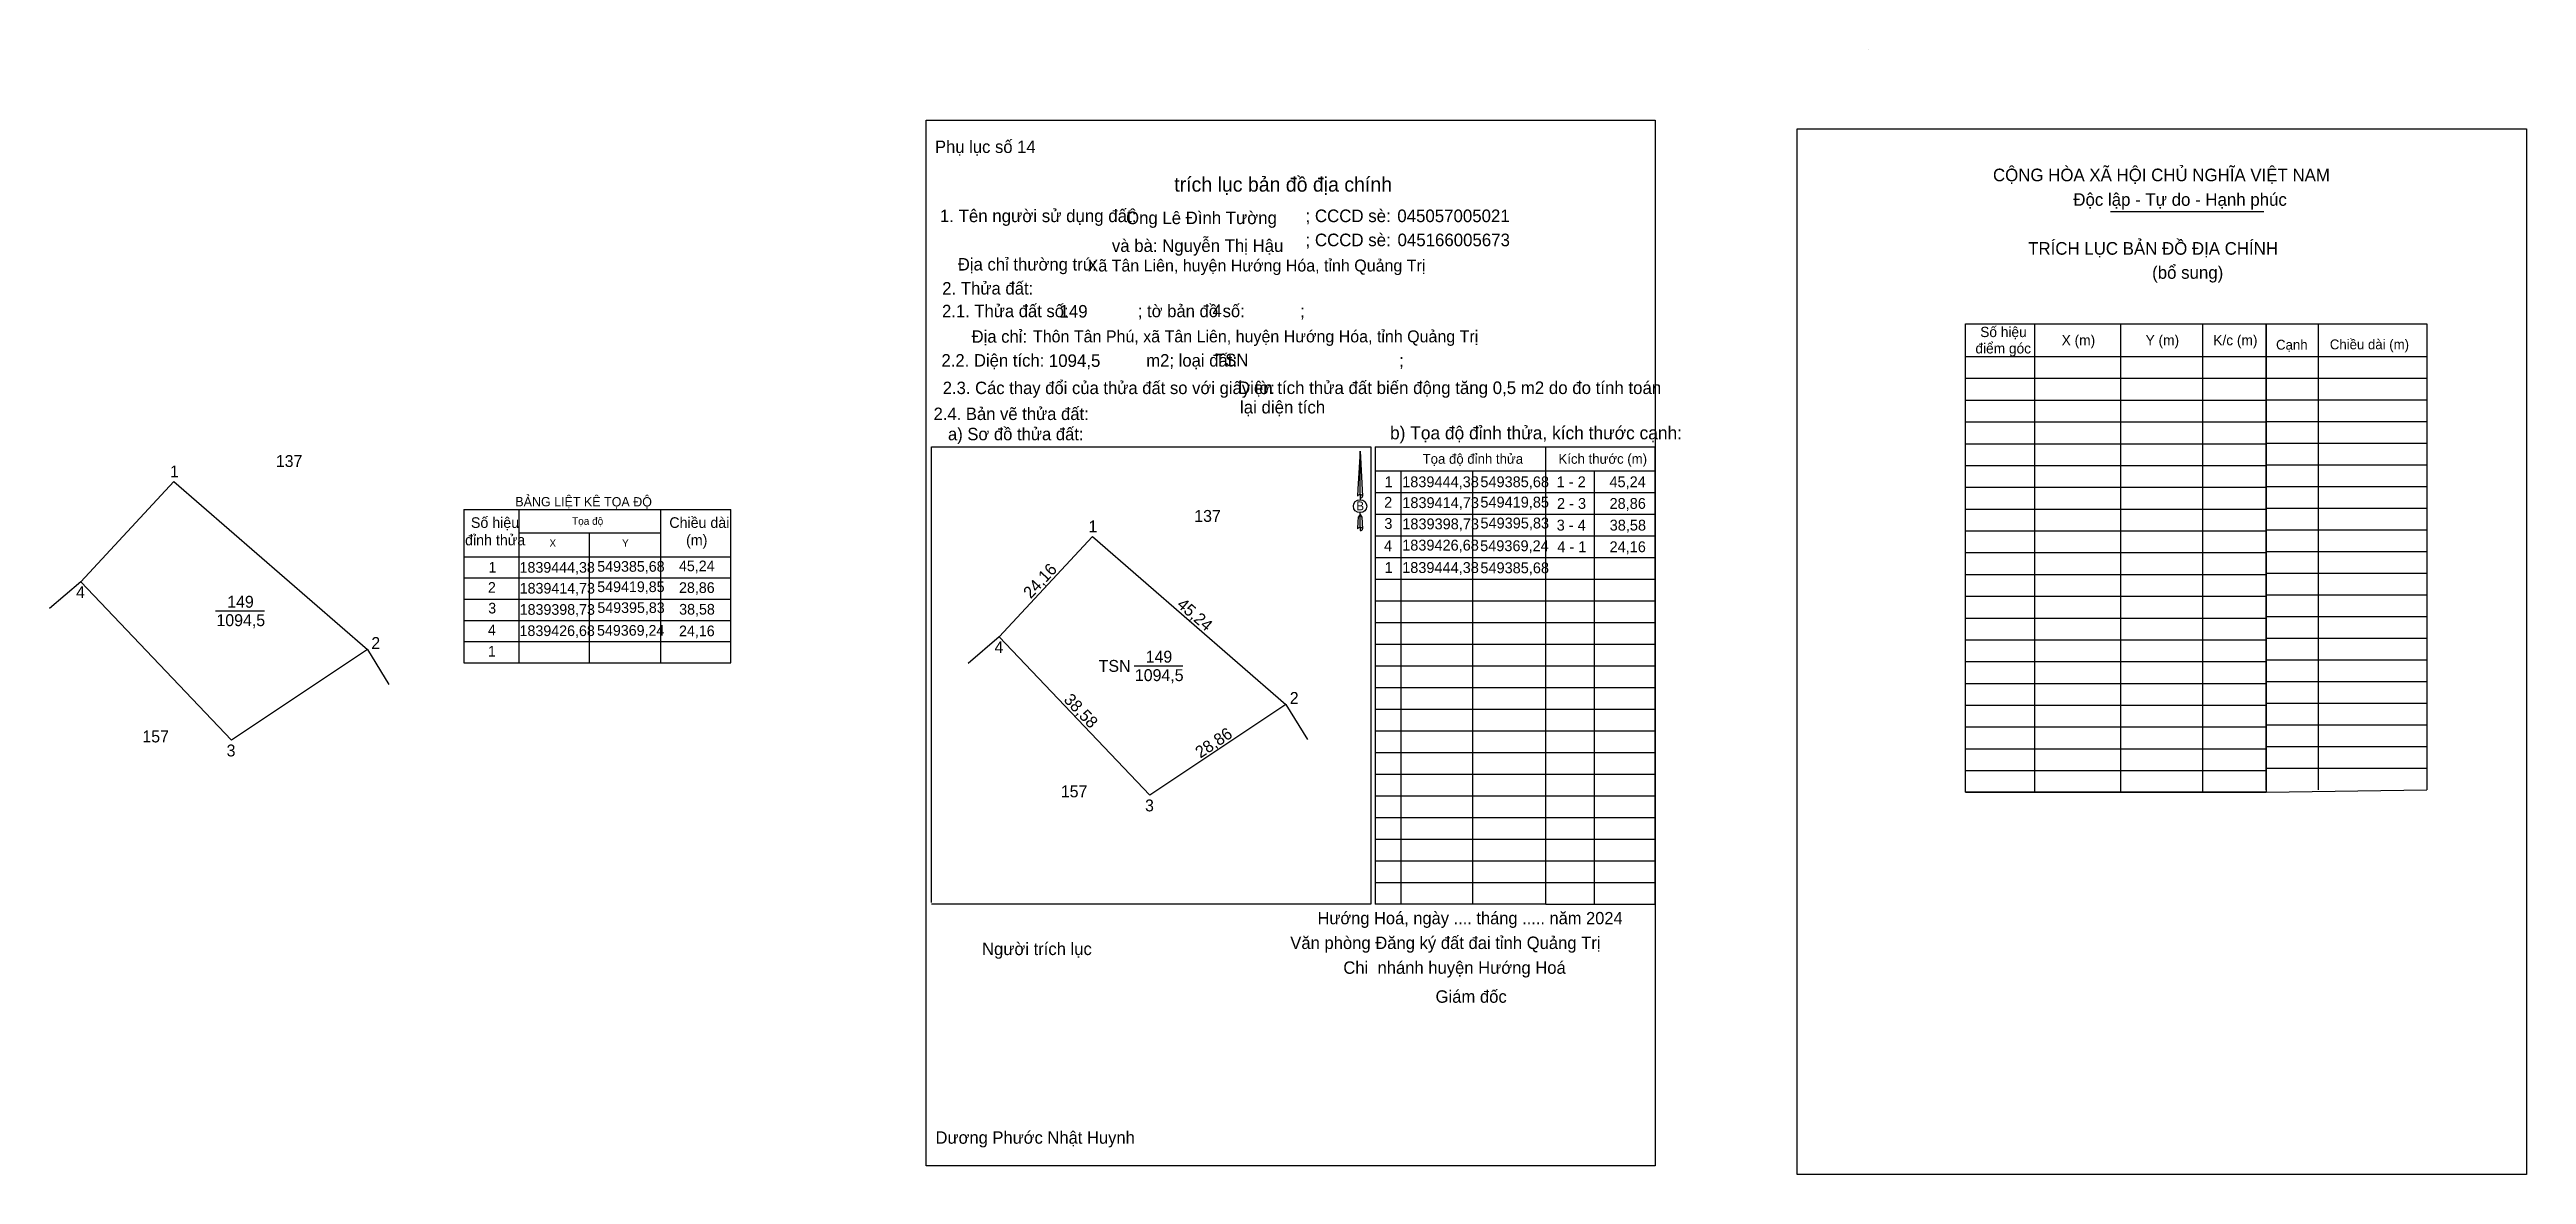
# Model space of a CAD drawing. Extents: x 549202 to 549639, y 1839332 to 1839530.
import ezdxf

# ---------------------------------------------------------------- set-up
doc = ezdxf.new("R2010")
doc.units = 0
for name, color, linetype in [('Level 1', 7, 'Continuous'), ('Level 10', 7, 'Continuous'), ('Level 13', 7, 'Continuous'), ('Level 27', 7, 'Continuous'), ('Level 3', 7, 'Continuous'), ('Level 36', 7, 'Continuous'), ('Level 40', 7, 'Continuous'), ('Level 42', 7, 'Continuous'), ('Level 49', 7, 'Continuous'), ('Level 5', 7, 'Continuous'), ('Level 52', 7, 'Continuous'), ('Level 53', 7, 'Continuous'), ('Level 6', 7, 'Continuous'), ('Level 63', 7, 'Continuous'), ('Level 9', 7, 'Continuous')]:
    doc.layers.add(name, color=color, linetype=linetype)

msp = doc.modelspace()

# ---------------------------------------------------------------- linework, layer by layer
at = {"layer": 'Level 1'}
for p, q in [((549522.7, 1839530.36), (549522.7, 1839530.36)), ((549565.37, 1839501.74), (549592.43, 1839501.74)), ((549602.02, 1839481.95), (549602.02, 1839399.7)), ((549592.85, 1839476.16), (549621.2, 1839476.16)), ((549592.85, 1839472.34), (549621.2, 1839472.34)), ((549592.85, 1839468.52), (549621.2, 1839468.52)), ((549592.85, 1839464.69), (549621.2, 1839464.69)), ((549465.68, 1839379.5), (549465.68, 1839460.24)), ((549465.68, 1839460.24), (549484.95, 1839460.24)), ((549484.95, 1839460.24), (549484.95, 1839379.5)), ((549592.85, 1839460.87), (549621.2, 1839460.87)), ((549435.67, 1839455.97), (549484.95, 1839455.97)), ((549474.25, 1839455.97), (549474.25, 1839379.5)), ((549592.85, 1839457.05), (549621.2, 1839457.05)), ((549435.57, 1839452.14), (549484.95, 1839452.14)), ((549592.85, 1839453.22), (549621.2, 1839453.22)), ((549592.85, 1839449.4), (549621.2, 1839449.4)), ((549435.57, 1839448.32), (549484.95, 1839448.32)), ((549592.85, 1839445.58), (549621.2, 1839445.58)), ((549435.57, 1839444.5), (549484.95, 1839444.5)), ((549435.57, 1839440.67), (549484.95, 1839440.67)), ((549592.85, 1839441.75), (549621.2, 1839441.75)), ((549435.57, 1839436.85), (549484.95, 1839436.85)), ((549592.85, 1839437.93), (549621.2, 1839437.93)), ((549435.57, 1839433.03), (549484.95, 1839433.03)), ((549592.85, 1839434.11), (549621.2, 1839434.11)), ((549435.57, 1839429.2), (549484.95, 1839429.2)), ((549592.85, 1839430.28), (549621.2, 1839430.28)), ((549435.57, 1839425.38), (549484.95, 1839425.38)), ((549592.85, 1839426.46), (549621.2, 1839426.46)), ((549435.57, 1839421.56), (549484.95, 1839421.56)), ((549592.85, 1839422.64), (549621.2, 1839422.64)), ((549592.85, 1839418.81), (549621.2, 1839418.81)), ((549435.57, 1839417.73), (549484.95, 1839417.73)), ((549592.85, 1839414.99), (549621.2, 1839414.99)), ((549435.57, 1839413.91), (549484.95, 1839413.91)), ((549435.57, 1839410.09), (549484.95, 1839410.09)), ((549592.85, 1839411.17), (549621.2, 1839411.17)), ((549435.57, 1839406.26), (549484.95, 1839406.26)), ((549592.85, 1839407.34), (549621.2, 1839407.34)), ((549435.57, 1839402.44), (549484.95, 1839402.44)), ((549592.85, 1839403.52), (549621.2, 1839403.52)), ((549435.57, 1839398.62), (549484.95, 1839398.62)), ((549592.85, 1839399.28), (549621.2, 1839399.7)), ((549435.57, 1839394.79), (549484.95, 1839394.79)), ((549435.57, 1839390.97), (549484.95, 1839390.97)), ((549435.57, 1839387.15), (549484.95, 1839387.15)), ((549435.57, 1839383.32), (549484.95, 1839383.32)), ((549465.68, 1839379.5), (549484.95, 1839379.5))]:
    msp.add_line(p, q, dxfattribs=at)
msp.add_lwpolyline([(549592.85, 1839399.7), (549592.85, 1839481.95), (549621.2, 1839481.95), (549621.2, 1839399.7)], dxfattribs=at)
at = {"layer": 'Level 10'}
msp.add_lwpolyline([(549369.24, 1839426.68), (549385.68, 1839444.38), (549419.85, 1839414.73), (549395.83, 1839398.73)], close=True, dxfattribs=at)
at = {"layer": 'Level 13'}
for points in [[(549356.33, 1839517.87), (549485.02, 1839517.87), (549485.02, 1839333.32), (549356.33, 1839333.32)], [(549510.07, 1839516.35), (549638.76, 1839516.35), (549638.76, 1839331.79), (549510.07, 1839331.79)]]:
    msp.add_lwpolyline(points, close=True, dxfattribs=at)
at = {"layer": 'Level 27'}
for p, q in [((549369.24, 1839426.68), (549363.74, 1839421.99)), ((549419.85, 1839414.73), (549423.64, 1839408.58))]:
    msp.add_line(p, q, dxfattribs=at)
at = {"layer": 'Level 3'}
for p, q in [((549522.7, 1839530.36), (549522.7, 1839530.36)), ((549357.32, 1839460.24), (549434.85, 1839460.24)), ((549357.32, 1839379.79), (549357.32, 1839460.24)), ((549434.85, 1839460.24), (549434.85, 1839379.5)), ((549435.57, 1839460.24), (549435.57, 1839379.5)), ((549435.57, 1839460.24), (549465.68, 1839460.24)), ((549440.12, 1839455.97), (549440.12, 1839379.5)), ((549452.78, 1839455.97), (549452.78, 1839379.5)), ((549434.85, 1839379.5), (549357.32, 1839379.5)), ((549465.68, 1839379.5), (549435.57, 1839379.5))]:
    msp.add_line(p, q, dxfattribs=at)
at = {"layer": 'Level 40'}
for p, q in [((549432.92, 1839459.49), (549432.56, 1839452.76)), ((549432.92, 1839459.49), (549433.33, 1839451.51)), ((549432.92, 1839459.49), (549433.33, 1839451.51)), ((549432.92, 1839451.78), (549432.92, 1839459.49)), ((549432.92, 1839459.49), (549433.33, 1839451.51)), ((549432.56, 1839452.76), (549432.47, 1839451.51)), ((549432.92, 1839451.78), (549432.92, 1839451.48)), ((549432.92, 1839451.48), (549432.92, 1839451.25)), ((549432.92, 1839451.25), (549432.92, 1839450.95)), ((549432.92, 1839451.25), (549432.92, 1839450.95)), ((549432.92, 1839451.25), (549432.92, 1839450.95)), ((549433.33, 1839451.51), (549433.33, 1839451.51)), ((549432.56, 1839447), (549432.47, 1839445.74)), ((549432.58, 1839447.81), (549432.56, 1839447)), ((549432.92, 1839448.26), (549432.58, 1839447.81)), ((549432.92, 1839448.26), (549432.92, 1839448.62)), ((549432.92, 1839448.26), (549432.92, 1839448.62)), ((549432.92, 1839448.26), (549432.92, 1839448.62)), ((549432.92, 1839448.26), (549433.24, 1839447.81)), ((549432.92, 1839448.26), (549433.24, 1839447.81)), ((549432.92, 1839448.26), (549433.24, 1839447.81)), ((549432.92, 1839446.01), (549432.92, 1839448.26)), ((549432.92, 1839446.01), (549432.92, 1839445.69)), ((549432.92, 1839445.69), (549432.92, 1839445.47)), ((549433.24, 1839447.81), (549433.33, 1839445.74)), ((549433.24, 1839447.81), (549433.33, 1839445.74)), ((549433.24, 1839447.81), (549433.33, 1839445.74)), ((549433.33, 1839445.74), (549433.33, 1839445.74))]:
    msp.add_line(p, q, dxfattribs=at)
msp.add_ellipse((549432.93, 1839449.75), major_axis=(1.19, 0), ratio=0.952727, dxfattribs=at)
for centre, start_param, end_param in [((549432.93, 1839451.5), 1.570796, 3.074452), ((549432.93, 1839451.5), 0.067141, 1.570796), ((549432.93, 1839451.5), 4.712389, 6.283185), ((549432.93, 1839445.72), 2.491069, 3.074278), ((549432.93, 1839445.72), 1.570796, 2.491069), ((549432.93, 1839445.72), 0.067141, 1.570796), ((549432.93, 1839445.72), 4.712389, 6.283185)]:
    msp.add_ellipse(centre, major_axis=(0.436, 0), ratio=0.614131, start_param=start_param, end_param=end_param, dxfattribs=at)
at = {"layer": 'Level 5'}
for p, q in [((549274.75, 1839449.17), (549321.88, 1839449.17)), ((549274.75, 1839449.17), (549274.75, 1839422.11)), ((549284.49, 1839449.17), (549284.49, 1839422.11)), ((549284.49, 1839445.02), (549309.54, 1839445.02)), ((549296.89, 1839445.02), (549296.89, 1839422.11)), ((549309.54, 1839422.11), (549309.54, 1839449.17)), ((549321.88, 1839422.11), (549321.88, 1839449.17)), ((549274.75, 1839440.84), (549321.88, 1839440.84)), ((549207.16, 1839436.38), (549201.66, 1839431.69)), ((549274.75, 1839437.1), (549321.88, 1839437.1)), ((549274.75, 1839433.35), (549321.88, 1839433.35)), ((549230.97, 1839431.26), (549239.57, 1839431.26)), ((549274.75, 1839429.6), (549321.88, 1839429.6)), ((549257.77, 1839424.43), (549261.56, 1839418.27)), ((549274.75, 1839425.86), (549321.88, 1839425.86)), ((549274.75, 1839422.11), (549321.88, 1839422.11))]:
    msp.add_line(p, q, dxfattribs=at)
msp.add_lwpolyline([(549207.16, 1839436.38), (549223.6, 1839454.08), (549257.77, 1839424.43), (549233.75, 1839408.43)], close=True, dxfattribs=at)
at = {"layer": 'Level 53'}
for p, q in [((549356.33, 1839517.88), (549356.33, 1839517.88)), ((549485.02, 1839333.32), (549485.02, 1839333.32))]:
    msp.add_line(p, q, dxfattribs=at)
at = {"layer": 'Level 63'}
for p, q in [((549551.92, 1839481.95), (549551.92, 1839399.28)), ((549567.11, 1839481.95), (549567.11, 1839399.28)), ((549581.57, 1839481.95), (549581.57, 1839399.28)), ((549539.78, 1839476.16), (549592.85, 1839476.16)), ((549539.78, 1839472.32), (549592.85, 1839472.32)), ((549539.78, 1839468.47), (549592.85, 1839468.47)), ((549539.78, 1839464.62), (549592.85, 1839464.62)), ((549539.78, 1839460.78), (549592.85, 1839460.78)), ((549539.78, 1839456.93), (549592.85, 1839456.93)), ((549539.78, 1839453.09), (549592.85, 1839453.09)), ((549539.78, 1839449.24), (549592.85, 1839449.24)), ((549539.78, 1839445.39), (549592.85, 1839445.39)), ((549539.78, 1839441.55), (549592.85, 1839441.55)), ((549539.78, 1839437.7), (549592.85, 1839437.7)), ((549539.78, 1839433.85), (549592.85, 1839433.85)), ((549539.78, 1839430.01), (549592.85, 1839430.01)), ((549539.78, 1839426.16), (549592.85, 1839426.16)), ((549539.78, 1839422.31), (549592.85, 1839422.31)), ((549539.78, 1839418.47), (549592.85, 1839418.47)), ((549539.78, 1839414.62), (549592.85, 1839414.62)), ((549539.78, 1839410.78), (549592.85, 1839410.78)), ((549539.78, 1839406.93), (549592.85, 1839406.93)), ((549539.78, 1839403.1), (549592.85, 1839403.1)), ((549539.78, 1839399.28), (549592.85, 1839399.28))]:
    msp.add_line(p, q, dxfattribs=at)
msp.add_lwpolyline([(549539.78, 1839481.95), (549592.85, 1839481.95), (549592.85, 1839399.28), (549539.78, 1839399.28)], close=True, dxfattribs=at)
at = {"layer": 'Level 9'}
msp.add_line((549393.05, 1839421.56), (549401.65, 1839421.56), dxfattribs=at)

# ---------------------------------------------------------------- texts
at = {"layer": 'Level 1'}
for s, height, p in [('Phụ lục số 14', 2.1922, (549357.91, 1839512.1)), ('CỘNG HÒA XÃ HỘI CHỦ NGHĨA VIỆT NAM', 2.2227, (549544.62, 1839507.11)), ('1. Tên người sử dụng đất:', 2.2221, (549358.78, 1839499.89)), ('Ông Lê Đình Tường ', 2.2124, (549391.63, 1839499.54)), ('; CCCD sè:', 2.222, (549423.31, 1839499.89)), ('045057005021', 2.2221, (549439.5, 1839499.89)), ('Độc lập - Tự do - Hạnh phúc', 2.2227, (549558.8, 1839502.77)), ('và bà: Nguyễn Thị Hậu', 2.2124, (549389.13, 1839494.63)), ('; CCCD sè:', 2.222, (549423.31, 1839495.64)), ('045166005673', 2.2221, (549439.54, 1839495.64)), ('Địa chỉ thường trú:', 2.1998, (549361.94, 1839491.35)), ('TRÍCH LỤC BẢN ĐỒ ĐỊA CHÍNH', 2.2227, (549550.83, 1839494.14)), ('2. Thửa đất:', 2.2046, (549359.19, 1839487.11)), ('(bổ sung)', 2.223, (549572.7, 1839489.89)), ('2.1. Thửa đất số:               ; tờ bản đồ số:            ;', 2.1922, (549359.16, 1839483.11)), ('Địa chỉ:', 2.192, (549364.38, 1839478.61)), ('2.2. Diện tích:                      m2; loại đất:                                   ;', 2.1998, (549359.06, 1839474.39)), ('Cạnh', 1.741, (549594.57, 1839477.38)), ('Chiều dài (m)', 1.7411, (549604.06, 1839477.44)), ('2.3. Các thay đổi của thửa đất so với giấy tờ:', 2.1922, (549359.28, 1839469.54)), ('2.4. Bản vẽ thửa đất: ', 2.1922, (549357.66, 1839464.96)), ('a) Sơ đồ thửa đất: ', 2.1922, (549360.2, 1839461.39)), ('Tọa độ đỉnh thửa', 1.7411, (549443.96, 1839457.24)), ('Kích thước (m)', 1.7411, (549467.94, 1839457.24)), ('Hướng Hoá, ngày .... tháng ..... năm 2024', 2.1696, (549425.42, 1839375.96)), ('Người trích lục', 2.1922, (549366.22, 1839370.52)), ('Văn phòng Đăng ký đất đai tỉnh Quảng Trị', 2.1922, (549420.61, 1839371.59)), (' Chi  nhánh huyện Hướng Hoá', 2.1922, (549429.16, 1839367.21)), (' Giám đốc', 2.196, (549445.43, 1839362.1)), ('Dương Phước Nhật Huynh', 2.1831, (549358.01, 1839337.22))]:
    msp.add_text(s, height=height, dxfattribs=at).set_placement(p)
at = {"layer": 'Level 10'}
msp.add_text('b) Tọa độ đỉnh thửa, kích thước cạnh:', height=2.2885, dxfattribs=at).set_placement((549438.21, 1839461.55))
at = {"layer": 'Level 13'}
for s, p in [('149', (549395.09, 1839422.14)), ('TSN', (549386.8, 1839420.51)), ('1094,5', (549393.19, 1839418.88))]:
    msp.add_text(s, height=2.1, dxfattribs=at).set_placement(p)
at = {"layer": 'Level 36'}
for s, p in [('137', (549403.67, 1839446.98)), ('157', (549380.12, 1839398.36))]:
    msp.add_text(s, height=2.1, dxfattribs=at).set_placement(p)
at = {"layer": 'Level 40'}
msp.add_text('B', height=1.56, dxfattribs=at).set_placement((549432.25, 1839449.02))
at = {"layer": 'Level 42'}
msp.add_text(' trích lục bản đồ địa chính', height=2.5719, dxfattribs=at).set_placement((549399.18, 1839505.27))
at = {"layer": 'Level 49'}
for s, rotation, p in [('24,16', 47.1136, (549374.81, 1839433.31)), ('45,24', 319.0512, (549400.45, 1839432.14)), ('38,58', 313.5716, (549380.5, 1839415.47)), ('28,86', 33.668, (549404.74, 1839405.19))]:
    msp.add_text(s, height=2.1, rotation=rotation, dxfattribs=at).set_placement(p)
at = {"layer": 'Level 5'}
for s, height, p in [('137', 2.1, (549241.59, 1839456.67)), ('1', 2.1, (549222.92, 1839454.83)), ('Số hiệu', 1.876, (549276.02, 1839445.92)), ('Chiều dài', 1.876, (549311.03, 1839445.92)), ('đỉnh thửa', 1.876, (549274.99, 1839442.84)), ('(m)', 1.876, (549313.99, 1839442.84)), ('2', 1.88, (549279.02, 1839434.47)), ('1', 1.88, (549279.12, 1839438.03)), ('1839444,38', 1.88, (549284.6, 1839438.01)), ('1839414,73', 1.88, (549284.62, 1839434.33)), ('549385,68', 1.88, (549298.31, 1839438.18)), ('549419,85', 1.88, (549298.31, 1839434.59)), ('45,24', 1.88, (549312.73, 1839438.27)), ('28,86', 1.88, (549312.74, 1839434.44)), ('4', 2.1, (549206.34, 1839433.52)), ('149', 2.1, (549233.01, 1839431.83)), ('3', 1.88, (549279.07, 1839430.82)), ('1839398,73', 1.88, (549284.62, 1839430.58)), ('549395,83', 1.88, (549298.33, 1839430.9)), ('38,58', 1.88, (549312.77, 1839430.62)), ('1094,5', 2.1, (549231.11, 1839428.58)), ('4', 1.88, (549279.02, 1839426.97)), ('1839426,68', 1.88, (549284.6, 1839426.83)), ('549369,24', 1.88, (549298.27, 1839426.89)), ('24,16', 1.88, (549312.74, 1839426.8)), ('2', 2.1, (549258.44, 1839424.55)), ('1', 1.88, (549279.02, 1839423.2)), ('157', 2.1, (549218.04, 1839408.06)), ('3', 2.1, (549232.9, 1839405.58))]:
    msp.add_text(s, height=height, dxfattribs=at).set_placement(p)
for s, height, p in [('BẢNG LIỆT KÊ TỌA ĐỘ', 1.647, (549283.85, 1839449.73)), ('Tọa độ', 1.323, (549293.86, 1839446.47)), ('X', 1.32, (549289.87, 1839442.58)), ('Y', 1.32, (549302.69, 1839442.58))]:
    msp.add_text(s, height=height, rotation=359.9219, dxfattribs=at).set_placement(p)
at = {"layer": 'Level 52'}
for s, height, p in [('1', 1.92, (549437.27, 1839453.1)), ('1839444,38', 1.915, (549440.36, 1839453.1)), ('549385,68', 1.915, (549454.16, 1839453.1)), ('1 - 2', 1.915, (549467.63, 1839453.1)), ('45,24', 1.915, (549476.94, 1839453.1)), ('2', 1.92, (549437.17, 1839449.47)), ('1839414,73', 1.915, (549440.38, 1839449.42)), ('549419,85', 1.915, (549454.16, 1839449.51)), ('2 - 3', 1.915, (549467.68, 1839449.28)), ('28,86', 1.915, (549476.95, 1839449.28)), ('3', 1.92, (549437.21, 1839445.74)), ('1839398,73', 1.915, (549440.38, 1839445.67)), ('549395,83', 1.915, (549454.17, 1839445.82)), ('3 - 4', 1.915, (549467.63, 1839445.45)), ('38,58', 1.915, (549476.98, 1839445.45)), ('4', 1.92, (549437.16, 1839441.81)), ('1839426,68', 1.915, (549440.36, 1839441.92)), ('549369,24', 1.915, (549454.12, 1839441.81)), ('4 - 1', 1.915, (549467.73, 1839441.63)), ('24,16', 1.915, (549476.95, 1839441.63)), ('1', 1.92, (549437.27, 1839437.96)), ('1839444,38', 1.915, (549440.36, 1839437.96)), ('549385,68', 1.915, (549454.16, 1839437.92))]:
    msp.add_text(s, height=height, dxfattribs=at).set_placement(p)
at = {"layer": 'Level 6'}
for s, height, p in [('Xã Tân Liên, huyện Hướng Hóa, tỉnh Quảng Trị', 2.111, (549384.85, 1839491.18)), ('149', 2.222, (549379.89, 1839483.04)), ('4', 2.22, (549406.89, 1839483.15)), ('Thôn Tân Phú, xã Tân Liên, huyện Hướng Hóa, tỉnh Quảng Trị', 2.111, (549375.2, 1839478.67)), ('1094,5', 2.222, (549378.01, 1839474.33)), ('TSN', 2.222, (549407.3, 1839474.45)), ('Diện tích thửa đất biến động tăng 0,5 m2 do đo tính toán ', 2.2221, (549411.39, 1839469.55)), ('.', 1.79, (549408.97, 1839469.61)), ('lại diện tích', 2.2221, (549411.74, 1839466.12))]:
    msp.add_text(s, height=height, dxfattribs=at).set_placement(p)
at = {"layer": 'Level 63'}
for s, p in [('Số hiệu', (549542.37, 1839479.6)), ('X (m)', (549556.74, 1839478.15)), ('Y (m)', (549571.55, 1839478.15)), ('K/c (m)', (549583.5, 1839478.15)), ('điểm góc', (549541.52, 1839476.71))]:
    msp.add_text(s, height=1.808, dxfattribs=at).set_placement(p)
at = {"layer": 'Level 9'}
for s, p in [('1', (549385, 1839445.13)), ('4', (549368.42, 1839423.82)), ('2', (549420.52, 1839414.85)), ('3', (549394.98, 1839395.88))]:
    msp.add_text(s, height=2.1, dxfattribs=at).set_placement(p)

doc.saveas('drawing.dxf')
